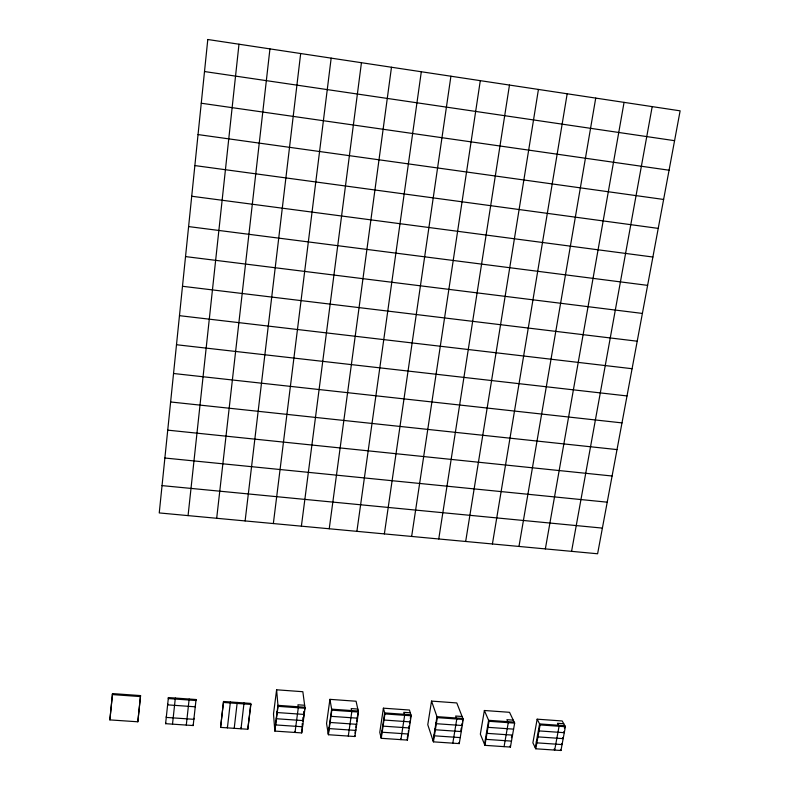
<?xml version="1.0" encoding="UTF-8"?>
<svg xmlns="http://www.w3.org/2000/svg" width="790" height="790" viewBox="0 0 790 790"><rect width="100%" height="100%" fill="white"/><g stroke="black" fill="none" stroke-linecap="round" stroke-linejoin="round"><path stroke-width="1.19" d="M220.578 727.402L223.54 701.481L250.845 703.416L250.884 704.413L247.793 729.249L220.578 727.402L223.54 701.481M195.357 705.796L195.298 706.803L167.628 704.858L167.727 703.851M196.068 699.525L196.009 700.523L168.3 698.558L168.408 697.56L196.068 699.525L193.175 725.546L165.594 723.68L165.693 722.633M193.935 718.288L193.886 719.315L166.265 717.419L166.374 716.392M193.175 725.546L193.234 724.509M189.166 699.041L186.292 725.082M175.341 698.054L172.506 724.144M109.869 719.897L112.526 693.59L140.561 695.585L137.825 721.793L109.869 719.897L112.526 693.59M137.825 721.793L140.561 695.585M165.594 723.68L168.408 697.56M188.069 515.613L238.985 44.21M216.687 518.28L269.943 48.891M245.117 520.926L300.674 53.523M234.205 728.331L237.217 702.448M250.697 704.601L247.793 729.249M273.35 523.563L331.168 58.134M276.609 689.798L273.498 713.933L274.841 731.086L301.701 732.913L305.029 708.255L302.847 691.714L276.609 689.798L278.041 706.339L274.841 731.086M274.752 730.049L277.962 705.342L304.891 707.257L304.575 709.598M301.385 526.17L361.445 62.706M302.679 723.67L301.701 732.913M302.995 721.319L304.259 711.948M329.233 528.767L391.485 67.239M329.924 699.348L326.547 723.521L328.393 734.72L354.907 736.517L358.463 712.047L356.073 701.234L329.924 699.348L331.83 710.151L328.393 734.72M328.215 733.683L331.652 709.153L358.245 711.039M356.892 531.344L421.307 71.742M348.291 736.073L351.817 711.573L351.195 708.581L357.801 709.055L357.505 711.099M355.026 733.16L355.579 729.397L355.786 730.424L329.242 728.597L329.075 727.57M355.875 727.333L356.379 723.847M356.725 721.517L357.9 713.37M384.365 533.902L450.912 76.215M383.397 708.176L379.773 732.35L381.244 738.304L407.413 740.082L411.205 715.78L409.437 710.032L383.397 708.176L384.918 713.923L381.244 738.304M380.987 737.268L384.651 712.916L410.899 714.782L410.326 718.426M411.649 536.44L480.3 80.659M407.304 737.84L407.689 735.411M408.44 730.553L408.361 734.029L382.163 732.231L381.906 731.204M408.815 728.133L409.2 725.704M409.576 723.304L409.951 720.845L410.257 721.882L383.999 720.036L383.733 719.028M438.756 538.968L509.471 85.063M431.538 701.095L427.775 724.726L433.424 741.85L459.257 743.597L463.266 719.473L456.798 702.942L431.538 701.095L437.314 717.636L433.424 741.85M433.078 740.813L436.969 716.639L462.871 718.475L462.476 720.885M465.675 541.476L538.434 89.438M452.808 743.163L456.788 719.019L455.652 716.026L462.091 716.49M460.876 730.523L461.271 728.113M461.676 725.704L462.071 723.294M492.417 543.964L567.181 93.773M484.369 710.496L480.35 734.167L484.922 745.345L510.429 747.073L514.655 723.117L509.54 712.313L484.369 710.496L489.04 721.3L484.922 745.345M484.507 744.308L488.605 720.302L514.181 722.119M518.971 546.443L595.729 98.088M504.069 746.639L508.266 722.662L506.884 719.68L513.243 720.134M511.436 737.692L511.861 735.302M545.357 548.902L624.061 102.364M537.151 719.177L532.885 742.857L535.778 748.792L560.959 750.5L565.393 726.711L562.213 720.974L537.151 719.177L540.103 724.924L535.778 748.792M535.274 747.755L539.59 723.926L564.84 725.714L564.396 728.094M571.575 551.341L652.194 106.611M460.254 737.593L434.391 735.816L434.046 734.789M511.486 741.109L485.949 739.351L485.524 738.324M357.574 718.179L330.971 716.323L330.793 715.306M462.259 725.526L436.337 723.709L435.991 722.702M513.599 729.131L488.013 727.333L487.578 726.326M356.675 724.312L330.111 722.465L329.934 721.448M461.251 731.57L435.369 729.772L435.023 728.755M512.542 735.125L486.976 733.347L486.551 732.33M304.634 705.263L297.939 704.789L298.294 707.781L295.006 732.458L294.887 731.422M410.287 712.797L403.759 712.333L404.648 715.315L400.895 739.638L400.599 738.601M563.734 723.729L557.463 723.285L559.083 726.267L554.679 750.075L554.145 749.038M112.328 694.588L140.413 696.582M223.54 702.478L250.884 704.413M278.041 706.339L305.029 708.255M331.83 710.151L358.463 712.047M384.918 713.923L411.205 715.78M437.314 717.636L463.266 719.473M489.04 721.3L514.655 723.117M540.103 724.924L565.393 726.711M162.039 485.613L602.395 528.105M164.873 458.022L607.224 502.183M167.737 430.145L612.092 476.015M170.62 401.972L617.02 449.589M173.543 373.502L621.997 422.897M176.496 344.736L627.013 395.938M179.468 315.674L632.089 368.713M182.49 286.286L637.214 341.211M185.531 256.592L642.389 313.433M188.613 226.582L647.612 285.368M191.723 196.246L652.895 257.026M194.863 165.574L658.228 228.389M198.043 134.577L663.62 199.455M201.262 103.233L669.071 170.215M204.511 71.544L674.571 140.679M563.724 731.678L564.277 732.686L539.017 730.908L538.504 729.901M562.618 737.623L563.171 738.63L537.931 736.882L537.427 735.865M561.522 743.548L562.065 744.575L536.854 742.847L536.351 741.82M560.416 749.473L560.959 750.5M509.965 746.037L510.429 747.073M458.872 742.57L459.257 743.597M409.003 726.948L409.309 727.965L383.081 726.138L382.814 725.121M407.117 739.045L407.413 740.082M354.69 735.48L354.907 736.517M303.804 711.425L304.19 714.437L277.241 712.55L277.152 711.543M302.975 717.567L303.36 720.608L276.441 718.742L276.352 717.725M302.145 723.699L302.531 726.77L275.631 724.924L275.552 723.897M244.031 702.932L241.009 728.795L240.98 727.758M230.384 701.964L227.401 727.867L227.401 726.83M207.79 39.5L159.244 512.927L597.605 553.77L680.131 110.837L207.79 39.5"/></g></svg>
